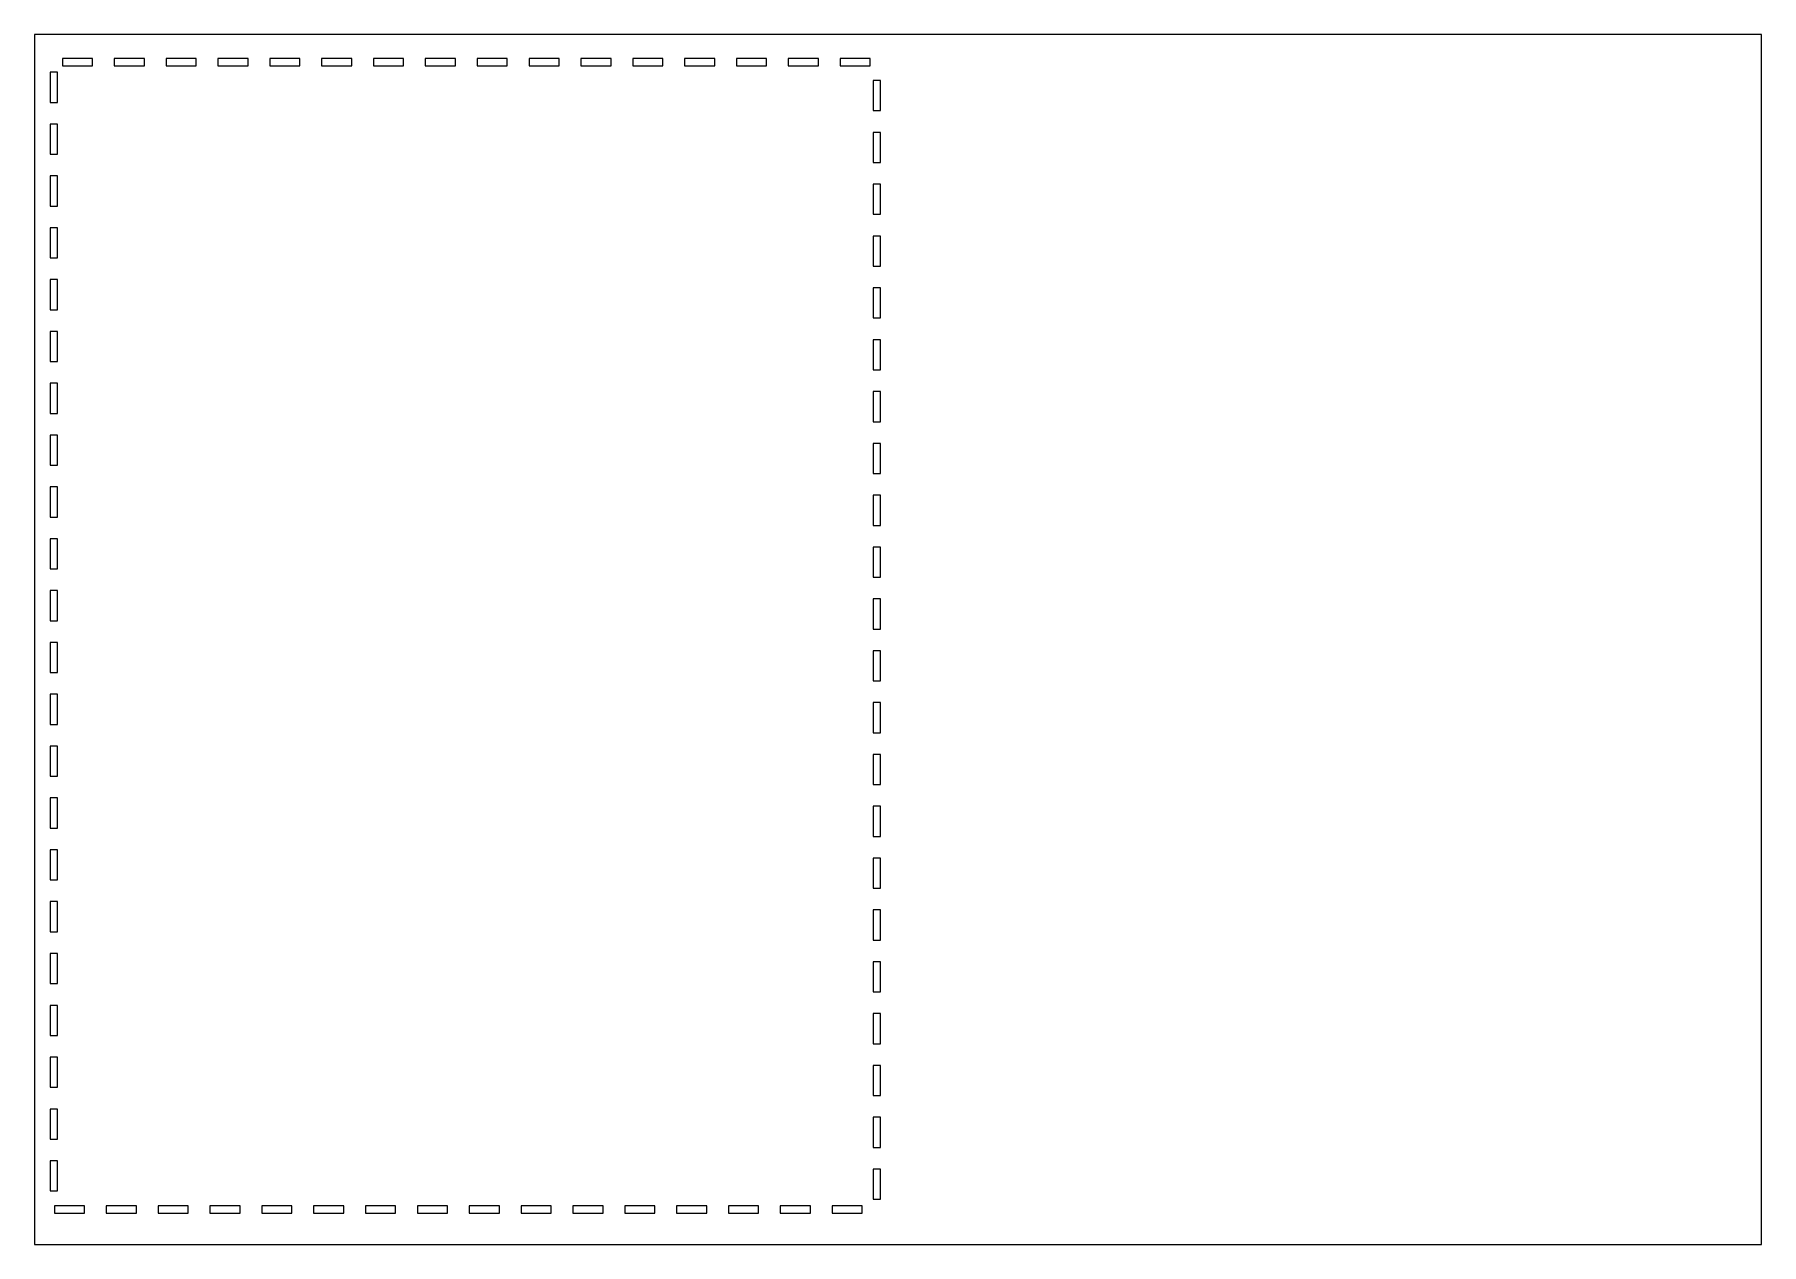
# Model space of a CAD drawing. Header units: centimetres. Extents: x -9.5 to 9.5, y -6.7 to 6.7.
import ezdxf

# ---------------------------------------------------------------- set-up
doc = ezdxf.new("R2010")
doc.units = ezdxf.units.CM
doc.header["$MEASUREMENT"] = 0
doc.layers.add('Camada 1', color=7, linetype='Continuous')

msp = doc.modelspace()

# ---------------------------------------------------------------- linework, layer by layer
at = {"layer": 'Camada 1'}
for points in [[(-9.51763, -6.66966), (9.51763, -6.66966), (9.51763, 6.66972), (-9.51763, 6.66972), (-9.51763, -6.66966)], [(-9.21074, 6.32577), (-8.87842, 6.32577), (-8.87842, 6.40633), (-9.21074, 6.40633), (-9.21074, 6.32577)], [(-8.63924, 6.32577), (-8.30692, 6.32577), (-8.30692, 6.40633), (-8.63924, 6.40633), (-8.63924, 6.32577)], [(-8.06774, 6.32577), (-7.73542, 6.32577), (-7.73542, 6.40633), (-8.06774, 6.40633), (-8.06774, 6.32577)], [(-7.49624, 6.32577), (-7.16392, 6.32577), (-7.16392, 6.40633), (-7.49624, 6.40633), (-7.49624, 6.32577)], [(-6.92474, 6.32577), (-6.59242, 6.32577), (-6.59242, 6.40633), (-6.92474, 6.40633), (-6.92474, 6.32577)], [(-6.35324, 6.32577), (-6.02092, 6.32577), (-6.02092, 6.40633), (-6.35324, 6.40633), (-6.35324, 6.32577)], [(-5.78174, 6.32577), (-5.44942, 6.32577), (-5.44942, 6.40633), (-5.78174, 6.40633), (-5.78174, 6.32577)], [(-5.21024, 6.32577), (-4.87792, 6.32577), (-4.87792, 6.40633), (-5.21024, 6.40633), (-5.21024, 6.32577)], [(-4.63874, 6.32577), (-4.30642, 6.32577), (-4.30642, 6.40633), (-4.63874, 6.40633), (-4.63874, 6.32577)], [(-4.06722, 6.32577), (-3.7349, 6.32577), (-3.7349, 6.40633), (-4.06722, 6.40633), (-4.06722, 6.32577)], [(-3.49572, 6.32577), (-3.1634, 6.32577), (-3.1634, 6.40633), (-3.49572, 6.40633), (-3.49572, 6.32577)], [(-2.92422, 6.32577), (-2.5919, 6.32577), (-2.5919, 6.40633), (-2.92422, 6.40633), (-2.92422, 6.32577)], [(-2.35272, 6.32577), (-2.0204, 6.32577), (-2.0204, 6.40633), (-2.35272, 6.40633), (-2.35272, 6.32577)], [(-1.78122, 6.32577), (-1.4489, 6.32577), (-1.4489, 6.40633), (-1.78122, 6.40633), (-1.78122, 6.32577)], [(-1.20972, 6.32577), (-0.8774, 6.32577), (-0.8774, 6.40633), (-1.20972, 6.40633), (-1.20972, 6.32577)], [(-0.63822, 6.32577), (-0.3059, 6.32577), (-0.3059, 6.40633), (-0.63822, 6.40633), (-0.63822, 6.32577)], [(-9.34623, 5.92148), (-9.26567, 5.92148), (-9.26567, 6.25382), (-9.34623, 6.25382), (-9.34623, 5.92148)], [(-0.27256, 5.8306), (-0.192, 5.8306), (-0.192, 6.16294), (-0.27256, 6.16294), (-0.27256, 5.8306)], [(-9.34623, 5.34998), (-9.26567, 5.34998), (-9.26567, 5.68232), (-9.34623, 5.68232), (-9.34623, 5.34998)], [(-0.27256, 5.2591), (-0.192, 5.2591), (-0.192, 5.59144), (-0.27256, 5.59144), (-0.27256, 5.2591)], [(-9.34623, 4.77848), (-9.26567, 4.77848), (-9.26567, 5.11082), (-9.34623, 5.11082), (-9.34623, 4.77848)], [(-0.27256, 4.6876), (-0.192, 4.6876), (-0.192, 5.01994), (-0.27256, 5.01994), (-0.27256, 4.6876)], [(-9.34623, 4.20696), (-9.26567, 4.20696), (-9.26567, 4.5393), (-9.34623, 4.5393), (-9.34623, 4.20696)], [(-0.27256, 4.11607), (-0.192, 4.11607), (-0.192, 4.44841), (-0.27256, 4.44841), (-0.27256, 4.11607)], [(-9.34623, 3.63546), (-9.26567, 3.63546), (-9.26567, 3.9678), (-9.34623, 3.9678), (-9.34623, 3.63546)], [(-0.27256, 3.54457), (-0.192, 3.54457), (-0.192, 3.87691), (-0.27256, 3.87691), (-0.27256, 3.54457)], [(-9.34623, 3.06396), (-9.26567, 3.06396), (-9.26567, 3.3963), (-9.34623, 3.3963), (-9.34623, 3.06396)], [(-0.27256, 2.97307), (-0.192, 2.97307), (-0.192, 3.30541), (-0.27256, 3.30541), (-0.27256, 2.97307)], [(-9.34623, 2.49246), (-9.26567, 2.49246), (-9.26567, 2.8248), (-9.34623, 2.8248), (-9.34623, 2.49246)], [(-0.27256, 2.40157), (-0.192, 2.40157), (-0.192, 2.73391), (-0.27256, 2.73391), (-0.27256, 2.40157)], [(-9.34623, 1.92098), (-9.26567, 1.92098), (-9.26567, 2.2533), (-9.34623, 2.2533), (-9.34623, 1.92098)], [(-0.27256, 1.83009), (-0.192, 1.83009), (-0.192, 2.16241), (-0.27256, 2.16241), (-0.27256, 1.83009)], [(-9.34623, 1.34945), (-9.26567, 1.34945), (-9.26567, 1.68177), (-9.34623, 1.68177), (-9.34623, 1.34945)], [(-0.27256, 1.25857), (-0.192, 1.25857), (-0.192, 1.59089), (-0.27256, 1.59089), (-0.27256, 1.25857)], [(-9.34623, 0.77795), (-9.26567, 0.77795), (-9.26567, 1.11027), (-9.34623, 1.11027), (-9.34623, 0.77795)], [(-0.27256, 0.68707), (-0.192, 0.68707), (-0.192, 1.01939), (-0.27256, 1.01939), (-0.27256, 0.68707)], [(-9.34623, 0.20645), (-9.26567, 0.20645), (-9.26567, 0.53877), (-9.34623, 0.53877), (-9.34623, 0.20645)], [(-0.27256, 0.11557), (-0.192, 0.11557), (-0.192, 0.44789), (-0.27256, 0.44789), (-0.27256, 0.11557)], [(-9.34623, -0.36505), (-9.26567, -0.36505), (-9.26567, -0.03273), (-9.34623, -0.03273), (-9.34623, -0.36505)], [(-0.27256, -0.45593), (-0.192, -0.45593), (-0.192, -0.12361), (-0.27256, -0.12361), (-0.27256, -0.45593)], [(-9.34626, -0.93654), (-9.2657, -0.93654), (-9.2657, -0.6042), (-9.34626, -0.6042), (-9.34626, -0.93654)], [(-0.27256, -1.02743), (-0.192, -1.02743), (-0.192, -0.69509), (-0.27256, -0.69509), (-0.27256, -1.02743)], [(-9.34626, -1.50805), (-9.2657, -1.50805), (-9.2657, -1.17573), (-9.34626, -1.17573), (-9.34626, -1.50805)], [(-0.27256, -1.59893), (-0.192, -1.59893), (-0.192, -1.26661), (-0.27256, -1.26661), (-0.27256, -1.59893)], [(-9.34626, -2.07957), (-9.2657, -2.07957), (-9.2657, -1.74723), (-9.34626, -1.74723), (-9.34626, -2.07957)], [(-0.27256, -2.17045), (-0.192, -2.17045), (-0.192, -1.83811), (-0.27256, -1.83811), (-0.27256, -2.17045)], [(-9.34626, -2.65105), (-9.2657, -2.65105), (-9.2657, -2.31873), (-9.34626, -2.31873), (-9.34626, -2.65105)], [(-0.27256, -2.74193), (-0.192, -2.74193), (-0.192, -2.40961), (-0.27256, -2.40961), (-0.27256, -2.74193)], [(-9.34626, -3.22257), (-9.2657, -3.22257), (-9.2657, -2.89023), (-9.34626, -2.89023), (-9.34626, -3.22257)], [(-0.27256, -3.31346), (-0.192, -3.31346), (-0.192, -2.98112), (-0.27256, -2.98112), (-0.27256, -3.31346)], [(-9.34626, -3.79405), (-9.2657, -3.79405), (-9.2657, -3.46173), (-9.34626, -3.46173), (-9.34626, -3.79405)], [(-0.27256, -3.88493), (-0.192, -3.88493), (-0.192, -3.55261), (-0.27256, -3.55261), (-0.27256, -3.88493)], [(-9.34626, -4.36557), (-9.2657, -4.36557), (-9.2657, -4.03323), (-9.34626, -4.03323), (-9.34626, -4.36557)], [(-0.27256, -4.45645), (-0.192, -4.45645), (-0.192, -4.12411), (-0.27256, -4.12411), (-0.27256, -4.45645)], [(-9.34626, -4.93707), (-9.2657, -4.93707), (-9.2657, -4.60475), (-9.34626, -4.60475), (-9.34626, -4.93707)], [(-0.27256, -5.02796), (-0.192, -5.02796), (-0.192, -4.69564), (-0.27256, -4.69564), (-0.27256, -5.02796)], [(-9.34626, -5.50857), (-9.2657, -5.50857), (-9.2657, -5.17623), (-9.34626, -5.17623), (-9.34626, -5.50857)], [(-0.27256, -5.59946), (-0.192, -5.59946), (-0.192, -5.26712), (-0.27256, -5.26712), (-0.27256, -5.59946)], [(-9.34626, -6.08004), (-9.2657, -6.08004), (-9.2657, -5.74776), (-9.34626, -5.74776), (-9.34626, -6.08004)], [(-0.27256, -6.17096), (-0.192, -6.17096), (-0.192, -5.83864), (-0.27256, -5.83864), (-0.27256, -6.17096)], [(-9.29848, -6.32523), (-8.96616, -6.32523), (-8.96616, -6.24467), (-9.29848, -6.24467), (-9.29848, -6.32523)], [(-8.72698, -6.32523), (-8.39466, -6.32523), (-8.39466, -6.24467), (-8.72698, -6.24467), (-8.72698, -6.32523)], [(-8.15548, -6.32523), (-7.82316, -6.32523), (-7.82316, -6.24467), (-8.15548, -6.24467), (-8.15548, -6.32523)], [(-7.58398, -6.32523), (-7.25166, -6.32523), (-7.25166, -6.24467), (-7.58398, -6.24467), (-7.58398, -6.32523)], [(-7.01245, -6.32523), (-6.68013, -6.32523), (-6.68013, -6.24467), (-7.01245, -6.24467), (-7.01245, -6.32523)], [(-6.44095, -6.32523), (-6.10863, -6.32523), (-6.10863, -6.24467), (-6.44095, -6.24467), (-6.44095, -6.32523)], [(-5.86945, -6.32523), (-5.53713, -6.32523), (-5.53713, -6.24467), (-5.86945, -6.24467), (-5.86945, -6.32523)], [(-5.29795, -6.32523), (-4.96563, -6.32523), (-4.96563, -6.24467), (-5.29795, -6.24467), (-5.29795, -6.32523)], [(-4.72645, -6.32523), (-4.39413, -6.32523), (-4.39413, -6.24467), (-4.72645, -6.24467), (-4.72645, -6.32523)], [(-4.15495, -6.32523), (-3.82263, -6.32523), (-3.82263, -6.24467), (-4.15495, -6.24467), (-4.15495, -6.32523)], [(-3.58345, -6.32523), (-3.25113, -6.32523), (-3.25113, -6.24467), (-3.58345, -6.24467), (-3.58345, -6.32523)], [(-3.01195, -6.32523), (-2.67963, -6.32523), (-2.67963, -6.24467), (-3.01195, -6.24467), (-3.01195, -6.32523)], [(-2.44045, -6.32523), (-2.10813, -6.32523), (-2.10813, -6.24467), (-2.44045, -6.24467), (-2.44045, -6.32523)], [(-1.86895, -6.32523), (-1.53663, -6.32523), (-1.53663, -6.24467), (-1.86895, -6.24467), (-1.86895, -6.32523)], [(-1.29743, -6.32523), (-0.96511, -6.32523), (-0.96511, -6.24467), (-1.29743, -6.24467), (-1.29743, -6.32523)], [(-0.72593, -6.32523), (-0.39361, -6.32523), (-0.39361, -6.24467), (-0.72593, -6.24467), (-0.72593, -6.32523)]]:
    msp.add_lwpolyline(points, close=True, dxfattribs=at)

doc.saveas('drawing.dxf')
